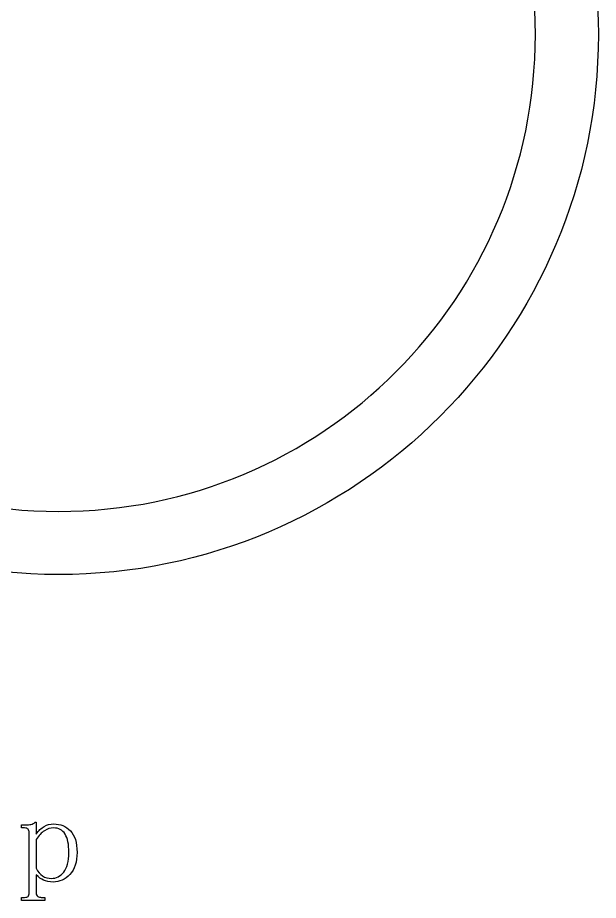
# Model space of a CAD drawing. Header units: centimetres. Extents: x -9 to 8.5, y -10.9 to 11.
# Drawn here: x 3.08 to 7.87, y -10.92 to -3.63 of the extents above; entities that cross this region are included whole.
import ezdxf

# ---------------------------------------------------------------- set-up
doc = ezdxf.new("R2010")
doc.units = ezdxf.units.CM
doc.header["$MEASUREMENT"] = 0
doc.layers.add('Layer 1', color=7, linetype='Continuous')

msp = doc.modelspace()

# ---------------------------------------------------------------- linework, layer by layer
at = {"layer": 'Layer 1', "lineweight": 30}
for points, knots in [([(3.43744, 1.76019), (2.46225, 1.7611), (1.43113, 1.62361), (0.34574, 1.28817), (0.34574, 1.28817), (0.34574, 1.28817), (0.36329, -0.52233), (0.36329, -0.52233), (0.36329, -0.52233), (-0.50279, -1.33591), (-1.04446, -2.49126), (-1.04446, -3.77107), (-1.04446, -3.77107), (-1.04446, -6.22982), (0.95468, -8.22896), (3.41342, -8.22896), (3.41342, -8.22896), (5.87217, -8.22896), (7.87039, -6.22982), (7.87039, -3.77107), (7.87039, -3.77107), (7.87039, -2.53842), (7.36863, -1.42135), (6.55778, -0.61378), (6.55778, -0.61378), (6.55778, -0.61378), (6.5393, 1.30941), (6.5393, 1.30941), (6.5393, 1.30941), (5.57642, 1.58043), (4.54266, 1.75916), (3.43744, 1.76019)], [0, 0, 0, 0, 0.1111111, 0.1111111, 0.1111111, 0.1111111, 0.2222222, 0.2222222, 0.2222222, 0.2222222, 0.3333333, 0.3333333, 0.3333333, 0.3333333, 0.4444444, 0.4444444, 0.4444444, 0.4444444, 0.5555556, 0.5555556, 0.5555556, 0.5555556, 0.6666667, 0.6666667, 0.6666667, 0.6666667, 0.7777778, 0.7777778, 0.7777778, 0.7777778, 1, 1, 1, 1]), ([(3.41342, 0.16584), (5.59087, 0.16584), (7.35033, -1.59362), (7.35033, -3.77107), (7.35033, -3.77107), (7.35033, -5.94851), (5.59086, -7.70798), (3.41342, -7.70798), (3.41342, -7.70798), (1.23598, -7.70798), (-0.52441, -5.94852), (-0.52441, -3.77107), (-0.52441, -3.77107), (-0.52441, -1.59363), (1.23598, 0.16584), (3.41342, 0.16584)], [0, 0, 0, 0, 0.2, 0.2, 0.2, 0.2, 0.4, 0.4, 0.4, 0.4, 0.6, 0.6, 0.6, 0.6, 1, 1, 1, 1])]:
    msp.add_open_spline(points, degree=3, knots=knots, dxfattribs=at)
at = {"layer": 'Layer 1'}
for points, knots in [([(3.22071, -10.27415), (3.20948, -10.28257), (3.19779, -10.28871), (3.18516, -10.29151), (3.18516, -10.29151), (3.17253, -10.29432), (3.15868, -10.29564), (3.14465, -10.29564), (3.14465, -10.29564), (3.14465, -10.29564), (3.10744, -10.29564), (3.10744, -10.29564), (3.10744, -10.29564), (3.10744, -10.29564), (3.10744, -10.32044), (3.10744, -10.32044), (3.10744, -10.32044), (3.10744, -10.32044), (3.13224, -10.32044), (3.13224, -10.32044), (3.13224, -10.32044), (3.14627, -10.32044), (3.15639, -10.32417), (3.16201, -10.33119), (3.16201, -10.33119), (3.16762, -10.33821), (3.17028, -10.34725), (3.17028, -10.35848), (3.17028, -10.35848), (3.17028, -10.35848), (3.17028, -10.8554), (3.17028, -10.8554), (3.17028, -10.8554), (3.17028, -10.86943), (3.16763, -10.87955), (3.16201, -10.88517), (3.16201, -10.88517), (3.1564, -10.89078), (3.14628, -10.89344), (3.13224, -10.89344), (3.13224, -10.89344), (3.13224, -10.89344), (3.10744, -10.89344), (3.10744, -10.89344), (3.10744, -10.89344), (3.10744, -10.89344), (3.10744, -10.91824), (3.10744, -10.91824), (3.10744, -10.91824), (3.10744, -10.91824), (3.30092, -10.91824), (3.30092, -10.91824), (3.30092, -10.91824), (3.30092, -10.91824), (3.30092, -10.89344), (3.30092, -10.89344), (3.30092, -10.89344), (3.30092, -10.89344), (3.27115, -10.89344), (3.27115, -10.89344), (3.27115, -10.89344), (3.25992, -10.89344), (3.25063, -10.89079), (3.24221, -10.88517), (3.24221, -10.88517), (3.23379, -10.87956), (3.22898, -10.86944), (3.22898, -10.8554), (3.22898, -10.8554), (3.22898, -10.8554), (3.22898, -10.70823), (3.22898, -10.70823), (3.22898, -10.70823), (3.24863, -10.72788), (3.26911, -10.74223), (3.29016, -10.75205), (3.29016, -10.75205), (3.31121, -10.76187), (3.33701, -10.76693), (3.36788, -10.76693), (3.36788, -10.76693), (3.42121, -10.76693), (3.46749, -10.7462), (3.50679, -10.70409), (3.50679, -10.70409), (3.54609, -10.66199), (3.56632, -10.60161), (3.56632, -10.52302), (3.56632, -10.52302), (3.56632, -10.44162), (3.54741, -10.38149), (3.51092, -10.3436), (3.51092, -10.3436), (3.47443, -10.30571), (3.42815, -10.28738), (3.37201, -10.28738), (3.37201, -10.28738), (3.34394, -10.28738), (3.31815, -10.29402), (3.29429, -10.30805), (3.29429, -10.30805), (3.27043, -10.32209), (3.24862, -10.34282), (3.22897, -10.37089), (3.22897, -10.37089), (3.22897, -10.37089), (3.22897, -10.27415), (3.22897, -10.27415), (3.22897, -10.27415), (3.22897, -10.27415), (3.2207, -10.27415), (3.2207, -10.27415), (3.2207, -10.27415), (3.2207, -10.27415), (3.22071, -10.27415), (3.22071, -10.27415)], [0, 0, 0, 0, 0.0333333, 0.0333333, 0.0333333, 0.0333333, 0.0666667, 0.0666667, 0.0666667, 0.0666667, 0.1, 0.1, 0.1, 0.1, 0.1333333, 0.1333333, 0.1333333, 0.1333333, 0.1666667, 0.1666667, 0.1666667, 0.1666667, 0.2, 0.2, 0.2, 0.2, 0.2333333, 0.2333333, 0.2333333, 0.2333333, 0.2666667, 0.2666667, 0.2666667, 0.2666667, 0.3, 0.3, 0.3, 0.3, 0.3333333, 0.3333333, 0.3333333, 0.3333333, 0.3666667, 0.3666667, 0.3666667, 0.3666667, 0.4, 0.4, 0.4, 0.4, 0.4333333, 0.4333333, 0.4333333, 0.4333333, 0.4666667, 0.4666667, 0.4666667, 0.4666667, 0.5, 0.5, 0.5, 0.5, 0.5333333, 0.5333333, 0.5333333, 0.5333333, 0.5666667, 0.5666667, 0.5666667, 0.5666667, 0.6, 0.6, 0.6, 0.6, 0.6333333, 0.6333333, 0.6333333, 0.6333333, 0.6666667, 0.6666667, 0.6666667, 0.6666667, 0.7, 0.7, 0.7, 0.7, 0.7333333, 0.7333333, 0.7333333, 0.7333333, 0.7666667, 0.7666667, 0.7666667, 0.7666667, 0.8, 0.8, 0.8, 0.8, 0.8333333, 0.8333333, 0.8333333, 0.8333333, 0.8666667, 0.8666667, 0.8666667, 0.8666667, 0.9, 0.9, 0.9, 0.9, 0.9333333, 0.9333333, 0.9333333, 0.9333333, 1, 1, 1, 1]), ([(3.37202, -10.32045), (3.41412, -10.32045), (3.44605, -10.3372), (3.4671, -10.37089), (3.4671, -10.37089), (3.48815, -10.40457), (3.49852, -10.45566), (3.49852, -10.52303), (3.49852, -10.52303), (3.49852, -10.59601), (3.48442, -10.65), (3.45635, -10.68509), (3.45635, -10.68509), (3.42828, -10.72018), (3.39477, -10.73718), (3.35548, -10.73718), (3.35548, -10.73718), (3.32741, -10.73718), (3.30294, -10.73054), (3.28189, -10.71651), (3.28189, -10.71651), (3.26084, -10.70248), (3.24301, -10.68174), (3.22897, -10.65367), (3.22897, -10.65367), (3.22897, -10.65367), (3.22897, -10.4172), (3.22897, -10.4172), (3.22897, -10.4172), (3.24862, -10.38352), (3.27151, -10.35905), (3.29677, -10.34361), (3.29677, -10.34361), (3.32203, -10.32817), (3.34675, -10.32046), (3.37201, -10.32046), (3.37201, -10.32046), (3.37201, -10.32046), (3.37202, -10.32045), (3.37202, -10.32045)], [0, 0, 0, 0, 0.0909091, 0.0909091, 0.0909091, 0.0909091, 0.1818182, 0.1818182, 0.1818182, 0.1818182, 0.2727273, 0.2727273, 0.2727273, 0.2727273, 0.3636364, 0.3636364, 0.3636364, 0.3636364, 0.4545455, 0.4545455, 0.4545455, 0.4545455, 0.5454545, 0.5454545, 0.5454545, 0.5454545, 0.6363636, 0.6363636, 0.6363636, 0.6363636, 0.7272727, 0.7272727, 0.7272727, 0.7272727, 0.8181818, 0.8181818, 0.8181818, 0.8181818, 1, 1, 1, 1])]:
    msp.add_open_spline(points, degree=3, knots=knots, dxfattribs=at)

doc.saveas('drawing.dxf')
